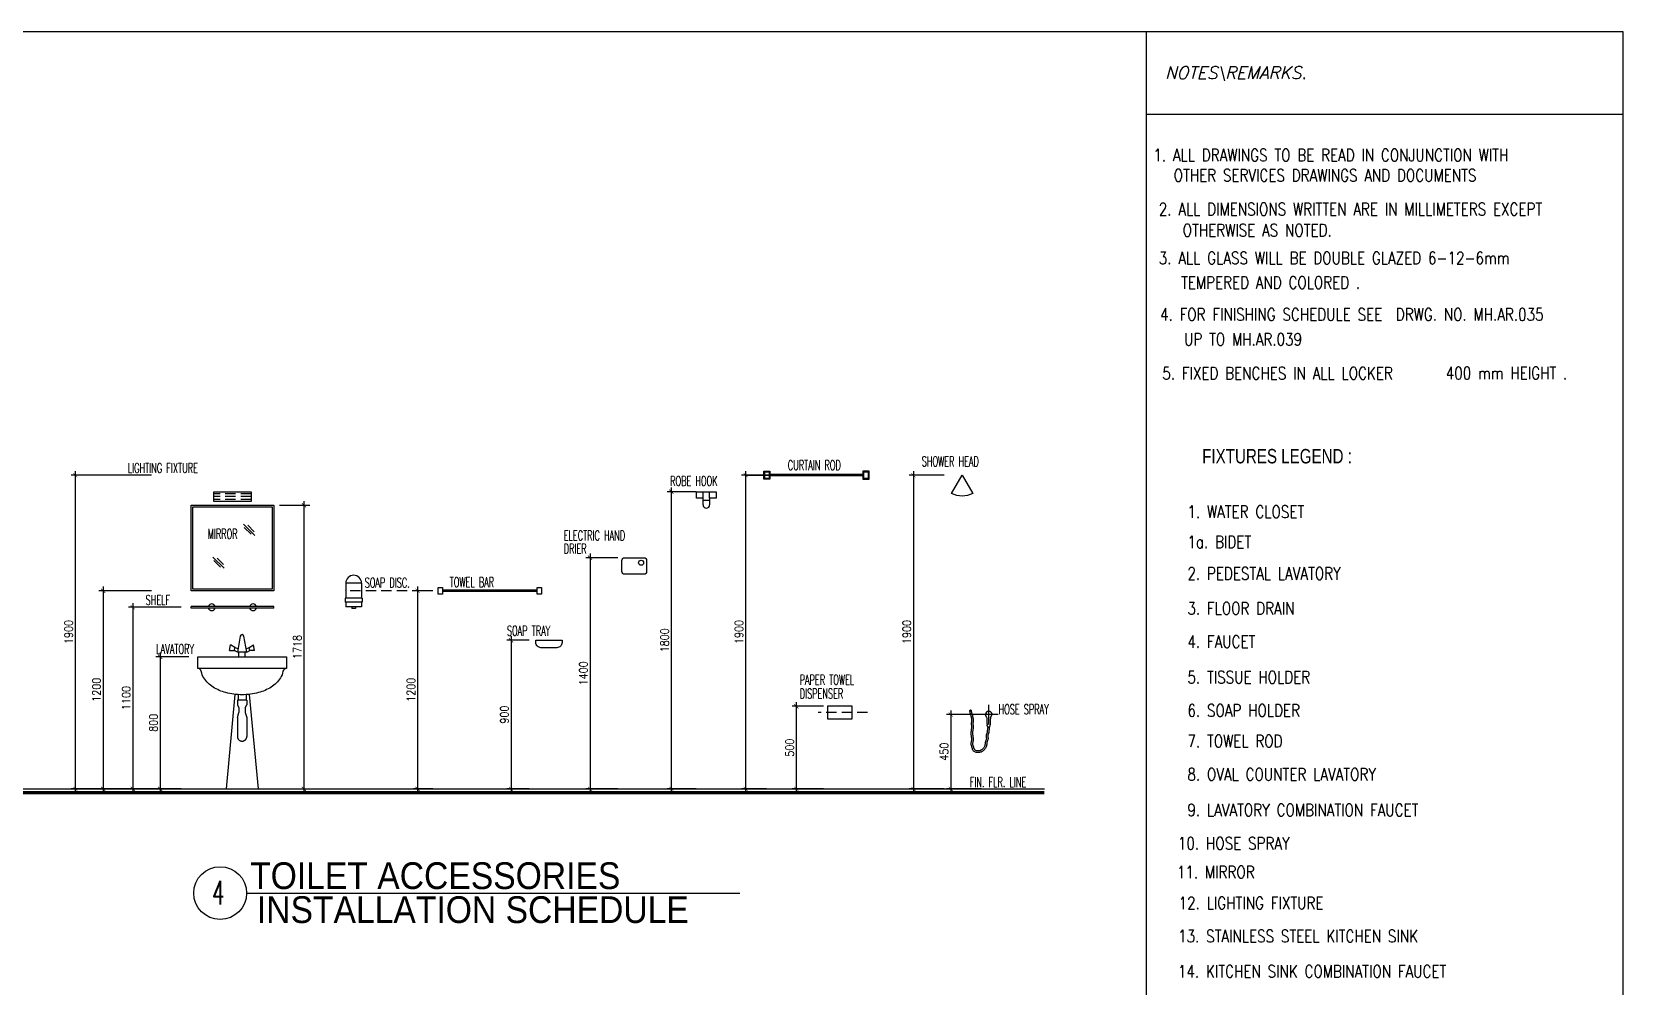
# Model space of a CAD drawing. Extents: x -263967 to -235090, y 196485 to 216410.
# Drawn here: x -245279 to -235642, y 210629 to 216410 of the extents above; entities that cross this region are included whole.
import ezdxf
from ezdxf.enums import TextEntityAlignment as Align

# ---------------------------------------------------------------- set-up
doc = ezdxf.new("R2010")
doc.units = 0
doc.header["$LTSCALE"] = 500
doc.header["$MEASUREMENT"] = 0
for name, pattern in [('CENTER2', [1.125, 0.75, -0.125, 0.125, -0.125]), ('HIDDEN', [0.375, 0.25, -0.125]), ('HIDDEN2', [0.1875, 0.125, -0.0625])]:
    doc.linetypes.add(name, pattern=pattern)
doc.layers.get('0').update_dxf_attribs({"linetype": 'CONTINUOUS'})
doc.layers.get('DEFPOINTS').update_dxf_attribs({"linetype": 'CONTINUOUS'})
for name, color, linetype in [('AXIS', 11, 'CENTER2'), ('BOARDER', 6, 'CONTINUOUS'), ('CONC', 3, 'CONTINUOUS'), ('DIM', 4, 'CONTINUOUS'), ('DIM1', 2, 'CONTINUOUS'), ('Dimout', 4, 'CONTINUOUS'), ('DRWIN', 2, 'CONTINUOUS'), ('FIX', 2, 'CONTINUOUS'), ('HATCH', 8, 'CONTINUOUS'), ('JUMP', 2, 'CONTINUOUS'), ('SANI', 2, 'CONTINUOUS'), ('SETTING', 3, 'CONTINUOUS'), ('TITLE', 1, 'CONTINUOUS'), ('TXT', 2, 'CONTINUOUS'), ('TXT1', 2, 'CONTINUOUS'), ('WallPartition', 2, 'CONTINUOUS')]:
    doc.layers.add(name, color=color, linetype=linetype)
doc.styles.add('DIM', font='simplex.shx', dxfattribs={"width": 0.85})
doc.styles.add('ITALICT', font='italict', dxfattribs={"height": 0.2})
doc.styles.add('ROMANS', font='romans.shx', dxfattribs={"width": 0.6})
doc.styles.add('TTXT', font='swisse.ttf', dxfattribs={"width": 0.9})
doc.dimstyles.new('DIM1-25', dxfattribs={"dimscale": 25, "dimtxt": 2, "dimasz": 1, "dimexe": 1, "dimexo": 1, "dimgap": 0.6, "dimtad": 1, "dimdec": 0, "dimdsep": 46, "dimtxsty": 'DIM', "dimblk1": 'ARCHTICK', "dimblk2": 'ARCHTICK', "dimsah": 1, "dimcen": 0.09, "dimdle": 1, "dimclrd": 256, "dimclrt": 2, "dimadec": 0, "dimazin": 0, "dimtfac": 1, "dimtdec": 0, "dimtix": 1, "dimtmove": 1, "dimatfit": 3, "dimldrblk": 'ARCHTICK', "dimfxl": 0, "dimtvp": 2, "dimtolj": 1, "dimtzin": 0, "dimarcsym": 0})

# ---------------------------------------------------------------- blocks, each defined once
blk = doc.blocks.new('A0-BOX')
at = {"layer": 'TITLE'}
for p, q in [((113.3, 79.7), (0, 79.7)), ((101.75, 0), (101.75, 79.7)), ((113.3, 0), (113.3, 79.7)), ((113.3, 77.7), (101.75, 77.7))]:
    blk.add_line(p, q, dxfattribs=at)
blk = doc.blocks.new('_ARCHTICK')
at = {"color": 0, "linetype": 'ByBlock', "const_width": 0.15}
blk.add_lwpolyline([(-0.5, -0.5), (0.5, 0.5)], dxfattribs=at)
blk = doc.blocks.new('*D308')
at = {"layer": 'DEFPOINTS', "color": 0}
for p in [(-244529.3, 213724.4), (-245015.4, 211824.4), (-244634.3, 211824.4)]:
    blk.add_point(p, dxfattribs=at)
at = {"layer": 'DIM', "lineweight": -2}
blk.add_line((-245015.4, 213749.4), (-245015.4, 211799.4), dxfattribs=at)
at = {"layer": 'DIM', "color": 0, "lineweight": -2}
for p, q in [((-244554.3, 213724.4), (-245040.4, 213724.4)), ((-244659.3, 211824.4), (-245040.4, 211824.4))]:
    blk.add_line(p, q, dxfattribs=at)
at = {"layer": 'DIM', "lineweight": -2, "xscale": 25, "yscale": 25, "zscale": 25}
for p, rotation in [((-245015.4, 213724.4), 90), ((-245015.4, 211824.4), 270)]:
    blk.add_blockref('_ARCHTICK', p, dxfattribs=dict(at, rotation=rotation))
at = {"layer": 'DIM', "color": 2, "insert": (-245055.4, 212774.4), "char_height": 50, "attachment_point": 5, "rotation": 90, "style": 'DIM'}
blk.add_mtext('\\A1;1900', dxfattribs=at)
blk = doc.blocks.new('*D307')
at = {"layer": 'DEFPOINTS', "color": 0}
for p in [(-244529.3, 213024.4), (-244847, 211824.4), (-244529.3, 211824.4)]:
    blk.add_point(p, dxfattribs=at)
at = {"layer": 'DIM', "color": 0, "lineweight": -2}
for p, q in [((-244554.3, 213024.4), (-244872, 213024.4)), ((-244554.3, 211824.4), (-244872, 211824.4))]:
    blk.add_line(p, q, dxfattribs=at)
at = {"layer": 'DIM', "lineweight": -2}
blk.add_line((-244847, 213049.4), (-244847, 211799.4), dxfattribs=at)
at = {"layer": 'DIM', "lineweight": -2, "xscale": 25, "yscale": 25, "zscale": 25}
for p, rotation in [((-244847, 213024.4), 90), ((-244847, 211824.4), 270)]:
    blk.add_blockref('_ARCHTICK', p, dxfattribs=dict(at, rotation=rotation))
at = {"layer": 'DIM', "color": 2, "insert": (-244887, 212424.4), "char_height": 50, "attachment_point": 5, "rotation": 90, "style": 'DIM'}
blk.add_mtext('\\A1;1200', dxfattribs=at)
blk = doc.blocks.new('A$C5E8321AC')
at = {"layer": 'SANI'}
for p, q in [((0.0997, 0.1539), (0.0038, 0.1539)), ((0.0038, 0.1539), (0.0038, 0.0629)), ((0.0997, 0.1539), (0.0997, 0.0629)), ((0.1036, 0.0629), (0, 0.0629)), ((0, 0.0629), (0, 0.0399)), ((0.1036, 0.0399), (0, 0.0399)), ((0.0038, 0.0399), (0.0038, 0.0115)), ((0.0997, 0.0115), (0.0038, 0.0115)), ((0.0412, 0.0115), (0.0412, 0)), ((0.0623, 0.0115), (0.0623, 0)), ((0.0997, 0.0399), (0.0997, 0.0115)), ((0.1036, 0.0629), (0.1036, 0.0399)), ((0.0623, 0), (0.0412, 0))]:
    blk.add_line(p, q, dxfattribs=at)
blk.add_arc((0.0518, 0.1539), 0.0479, 0, 180, dxfattribs=at)
blk = doc.blocks.new('*D306')
at = {"layer": 'DEFPOINTS', "color": 0}
for p in [(-242242.6, 212724.4), (-242376.9, 211824.4), (-242242.6, 211824.4)]:
    blk.add_point(p, dxfattribs=at)
at = {"layer": 'DIM', "color": 0, "lineweight": -2}
for p, q in [((-242267.6, 212724.4), (-242401.9, 212724.4)), ((-242267.6, 211824.4), (-242401.9, 211824.4))]:
    blk.add_line(p, q, dxfattribs=at)
at = {"layer": 'DIM', "lineweight": -2}
blk.add_line((-242376.9, 212749.4), (-242376.9, 211799.4), dxfattribs=at)
at = {"layer": 'DIM', "lineweight": -2, "xscale": 25, "yscale": 25, "zscale": 25}
for p, rotation in [((-242376.9, 212724.4), 90), ((-242376.9, 211824.4), 270)]:
    blk.add_blockref('_ARCHTICK', p, dxfattribs=dict(at, rotation=rotation))
at = {"layer": 'DIM', "color": 2, "insert": (-242416.9, 212274.4), "char_height": 50, "attachment_point": 5, "rotation": 90, "style": 'DIM'}
blk.add_mtext('\\A1;900', dxfattribs=at)
blk = doc.blocks.new('*D305')
at = {"layer": 'DEFPOINTS', "color": 0}
for p in [(-241230.6, 213624.4), (-241406.2, 211824.4), (-241230.6, 211824.4)]:
    blk.add_point(p, dxfattribs=at)
at = {"layer": 'DIM', "color": 0, "lineweight": -2}
for p, q in [((-241255.6, 213624.4), (-241431.2, 213624.4)), ((-241255.6, 211824.4), (-241431.2, 211824.4))]:
    blk.add_line(p, q, dxfattribs=at)
at = {"layer": 'DIM', "lineweight": -2}
blk.add_line((-241406.2, 213649.4), (-241406.2, 211799.4), dxfattribs=at)
at = {"layer": 'DIM', "lineweight": -2, "xscale": 25, "yscale": 25, "zscale": 25}
for p, rotation in [((-241406.2, 213624.4), 90), ((-241406.2, 211824.4), 270)]:
    blk.add_blockref('_ARCHTICK', p, dxfattribs=dict(at, rotation=rotation))
at = {"layer": 'DIM', "color": 2, "insert": (-241446.2, 212724.4), "char_height": 50, "attachment_point": 5, "rotation": 90, "style": 'DIM'}
blk.add_mtext('\\A1;1800', dxfattribs=at)
blk = doc.blocks.new('*D304')
at = {"layer": 'DEFPOINTS', "color": 0}
for p in [(-241705.4, 213224.4), (-241898.3, 211824.4), (-241705.4, 211824.4)]:
    blk.add_point(p, dxfattribs=at)
at = {"layer": 'DIM', "color": 0, "lineweight": -2}
for p, q in [((-241730.4, 213224.4), (-241923.3, 213224.4)), ((-241730.4, 211824.4), (-241923.3, 211824.4))]:
    blk.add_line(p, q, dxfattribs=at)
at = {"layer": 'DIM', "lineweight": -2}
blk.add_line((-241898.3, 213249.4), (-241898.3, 211799.4), dxfattribs=at)
at = {"layer": 'DIM', "lineweight": -2, "xscale": 25, "yscale": 25, "zscale": 25}
for p, rotation in [((-241898.3, 213224.4), 90), ((-241898.3, 211824.4), 270)]:
    blk.add_blockref('_ARCHTICK', p, dxfattribs=dict(at, rotation=rotation))
at = {"layer": 'DIM', "color": 2, "insert": (-241938.3, 212524.4), "char_height": 50, "attachment_point": 5, "rotation": 90, "style": 'DIM'}
blk.add_mtext('\\A1;1400', dxfattribs=at)
blk = doc.blocks.new('*D303')
at = {"layer": 'DEFPOINTS', "color": 0}
for p in [(-242825.6, 213024.4), (-242942.5, 211824.4), (-242825.6, 211824.4)]:
    blk.add_point(p, dxfattribs=at)
at = {"layer": 'DIM', "color": 0, "lineweight": -2}
for p, q in [((-242850.6, 213024.4), (-242967.5, 213024.4)), ((-242850.6, 211824.4), (-242967.5, 211824.4))]:
    blk.add_line(p, q, dxfattribs=at)
at = {"layer": 'DIM', "lineweight": -2}
blk.add_line((-242942.5, 213049.4), (-242942.5, 211799.4), dxfattribs=at)
at = {"layer": 'DIM', "lineweight": -2, "xscale": 25, "yscale": 25, "zscale": 25}
for p, rotation in [((-242942.5, 213024.4), 90), ((-242942.5, 211824.4), 270)]:
    blk.add_blockref('_ARCHTICK', p, dxfattribs=dict(at, rotation=rotation))
at = {"layer": 'DIM', "color": 2, "insert": (-242982.5, 212424.4), "char_height": 50, "attachment_point": 5, "rotation": 90, "style": 'DIM'}
blk.add_mtext('\\A1;1200', dxfattribs=at)
blk = doc.blocks.new('*D302')
at = {"layer": 'DEFPOINTS', "color": 0}
for p in [(-243631, 213542.1), (-243631, 211824.4), (-243631, 211824.4)]:
    blk.add_point(p, dxfattribs=at)
at = {"layer": 'DIM', "lineweight": -2}
blk.add_line((-243631, 213567.1), (-243631, 211799.4), dxfattribs=at)
at = {"layer": 'DIM', "lineweight": -2, "xscale": 25, "yscale": 25, "zscale": 25}
for p, rotation in [((-243631, 213542.1), 90), ((-243631, 211824.4), 270)]:
    blk.add_blockref('_ARCHTICK', p, dxfattribs=dict(at, rotation=rotation))
at = {"layer": 'DIM', "color": 2, "insert": (-243671, 212683.3), "char_height": 50, "attachment_point": 5, "rotation": 90, "style": 'DIM'}
blk.add_mtext('\\A1;1718', dxfattribs=at)
blk = doc.blocks.new('*D301')
at = {"layer": 'DEFPOINTS', "color": 0}
for p in [(-244303.9, 212624.4), (-244501.8, 211824.4), (-244417.6, 211824.4)]:
    blk.add_point(p, dxfattribs=at)
at = {"layer": 'DIM', "color": 0, "lineweight": -2}
for p, q in [((-244328.9, 212624.4), (-244526.8, 212624.4)), ((-244442.6, 211824.4), (-244526.8, 211824.4))]:
    blk.add_line(p, q, dxfattribs=at)
at = {"layer": 'DIM', "lineweight": -2}
blk.add_line((-244501.8, 212649.4), (-244501.8, 211799.4), dxfattribs=at)
at = {"layer": 'DIM', "lineweight": -2, "xscale": 25, "yscale": 25, "zscale": 25}
for p, rotation in [((-244501.8, 212624.4), 90), ((-244501.8, 211824.4), 270)]:
    blk.add_blockref('_ARCHTICK', p, dxfattribs=dict(at, rotation=rotation))
at = {"layer": 'DIM', "color": 2, "insert": (-244541.8, 212224.4), "char_height": 50, "attachment_point": 5, "rotation": 90, "style": 'DIM'}
blk.add_mtext('\\A1;800', dxfattribs=at)
blk = doc.blocks.new('*D300')
at = {"layer": 'DEFPOINTS', "color": 0}
for p in [(-244349.8, 212924.4), (-244667.6, 211824.4), (-244349.8, 211824.4)]:
    blk.add_point(p, dxfattribs=at)
at = {"layer": 'DIM', "color": 0, "lineweight": -2}
for p, q in [((-244374.8, 212924.4), (-244692.6, 212924.4)), ((-244374.8, 211824.4), (-244692.6, 211824.4))]:
    blk.add_line(p, q, dxfattribs=at)
at = {"layer": 'DIM', "lineweight": -2}
blk.add_line((-244667.6, 212949.4), (-244667.6, 211799.4), dxfattribs=at)
at = {"layer": 'DIM', "lineweight": -2, "xscale": 25, "yscale": 25, "zscale": 25}
for p, rotation in [((-244667.6, 212924.4), 90), ((-244667.6, 211824.4), 270)]:
    blk.add_blockref('_ARCHTICK', p, dxfattribs=dict(at, rotation=rotation))
at = {"layer": 'DIM', "color": 2, "insert": (-244707.6, 212374.4), "char_height": 50, "attachment_point": 5, "rotation": 90, "style": 'DIM'}
blk.add_mtext('\\A1;1100', dxfattribs=at)
blk = doc.blocks.new('A$C753C42D5')
at = {"layer": 'SANI', "linetype": 'Continuous'}
for p, q in [((0.1923, 0.8373), (0.1985, 0.8714)), ((0.225, 0.8568), (0.1985, 0.8714)), ((0.2568, 0.9248), (0.2394, 0.8287)), ((0.2968, 0.8287), (0.2793, 0.9248)), ((0.3112, 0.8568), (0.3377, 0.8714)), ((0.3439, 0.8373), (0.3377, 0.8714)), ((0.1923, 0.8373), (0.2215, 0.8373)), ((0.2215, 0.8373), (0.225, 0.8568)), ((0.2394, 0.8287), (0.2215, 0.8373)), ((0.2429, 0.8483), (0.225, 0.8568)), ((0.2968, 0.8287), (0.2394, 0.8287)), ((0.2489, 0.8), (0.2489, 0.8287)), ((0.2872, 0.8), (0.2872, 0.8287)), ((0.2933, 0.8483), (0.3112, 0.8568)), ((0.2968, 0.8287), (0.3147, 0.8373)), ((0.3147, 0.8373), (0.3112, 0.8568)), ((0.3439, 0.8373), (0.3147, 0.8373)), ((0.2252, 0.5724), (0.1713, 0)), ((0.3109, 0.5724), (0.3648, 0))]:
    blk.add_line(p, q, dxfattribs=at)
at = {"layer": 'SANI', "linetype": 'HIDDEN2'}
for p, q in [((0.2968, 0.5382), (0.2394, 0.5382)), ((0.2394, 0.5382), (0.2394, 0.5094)), ((0.2394, 0.5094), (0.2489, 0.4903)), ((0.2441, 0.57), (0.2441, 0.5382)), ((0.2489, 0.4903), (0.2489, 0.4616)), ((0.2872, 0.4903), (0.2968, 0.5094)), ((0.2872, 0.4903), (0.2872, 0.4616)), ((0.292, 0.57), (0.292, 0.5382)), ((0.2968, 0.5382), (0.2968, 0.5094)), ((0.2394, 0.4328), (0.2489, 0.4616)), ((0.2394, 0.4328), (0.2394, 0.3179)), ((0.2872, 0.4616), (0.2968, 0.4328)), ((0.2968, 0.4328), (0.2968, 0.3179))]:
    blk.add_line(p, q, dxfattribs=at)
at = {"layer": 'SANI', "linetype": 'Continuous'}
blk.add_lwpolyline([(0.5362, 0.8), (0.5362, 0.789), (0.5362, 0.7282), (0, 0.7282), (0, 0.789), (0, 0.8)], close=True, dxfattribs=at)
for points in [[(0.5158, 0.7124, -0.107261), (0.5003, 0.6716, -0.107169), (0.4442, 0.6162, -0.077294), (0.3677, 0.5829, -0.06439), (0.2685, 0.57, -0.06439), (0.1694, 0.5829, -0.077294), (0.0929, 0.6162, -0.107169), (0.0368, 0.6716, -0.107938), (0.0212, 0.7126, -0.000994)], [(0.517, 0.7282, -0.000994), (0.517, 0.7278, -0.145509)]]:
    blk.add_lwpolyline(points, format="xyb", dxfattribs=at)
for centre, radius, start, end in [((0.2681, 0.9226), 0.0115, 9.52728, 170.47272), ((0.0024, 0.709), 0.0191, 10.80776, 88.49148), ((0.5347, 0.709), 0.0191, 89.19364, 170.01956)]:
    blk.add_arc(centre, radius, start, end, dxfattribs=at)
at = {"layer": 'SANI', "linetype": 'HIDDEN2'}
blk.add_arc((0.2681, 0.3179), 0.0287, 180, 0, dxfattribs=at)
blk = doc.blocks.new('*D299')
at = {"layer": 'DEFPOINTS', "color": 0}
for p in [(-239503.7, 212274.4), (-239714, 211824.4), (-239503.7, 211824.4)]:
    blk.add_point(p, dxfattribs=at)
at = {"layer": 'DIM', "color": 0, "lineweight": -2}
for p, q in [((-239528.7, 212274.4), (-239739, 212274.4)), ((-239528.7, 211824.4), (-239739, 211824.4))]:
    blk.add_line(p, q, dxfattribs=at)
at = {"layer": 'DIM', "lineweight": -2}
blk.add_line((-239714, 212299.4), (-239714, 211799.4), dxfattribs=at)
at = {"layer": 'DIM', "lineweight": -2, "xscale": 25, "yscale": 25, "zscale": 25}
for p, rotation in [((-239714, 212274.4), 90), ((-239714, 211824.4), 270)]:
    blk.add_blockref('_ARCHTICK', p, dxfattribs=dict(at, rotation=rotation))
at = {"layer": 'DIM', "color": 2, "insert": (-239754, 212049.4), "char_height": 50, "attachment_point": 5, "rotation": 90, "style": 'DIM'}
blk.add_mtext('\\A1;450', dxfattribs=at)
blk = doc.blocks.new('*D298')
at = {"layer": 'DEFPOINTS', "color": 0}
for p in [(-239728.6, 213724.4), (-239940.1, 211824.4), (-239728.6, 211824.4)]:
    blk.add_point(p, dxfattribs=at)
at = {"layer": 'DIM', "lineweight": -2}
blk.add_line((-239940.1, 213749.4), (-239940.1, 211799.4), dxfattribs=at)
at = {"layer": 'DIM', "color": 0, "lineweight": -2}
for p, q in [((-239753.6, 213724.4), (-239965.1, 213724.4)), ((-239753.6, 211824.4), (-239965.1, 211824.4))]:
    blk.add_line(p, q, dxfattribs=at)
at = {"layer": 'DIM', "lineweight": -2, "xscale": 25, "yscale": 25, "zscale": 25}
for p, rotation in [((-239940.1, 213724.4), 90), ((-239940.1, 211824.4), 270)]:
    blk.add_blockref('_ARCHTICK', p, dxfattribs=dict(at, rotation=rotation))
at = {"layer": 'DIM', "color": 2, "insert": (-239980.1, 212774.4), "char_height": 50, "attachment_point": 5, "rotation": 90, "style": 'DIM'}
blk.add_mtext('\\A1;1900', dxfattribs=at)
blk = doc.blocks.new('*D297')
at = {"layer": 'DEFPOINTS', "color": 0}
for p in [(-240793.5, 213724.4), (-240955.9, 211824.4), (-240805.6, 211824.4)]:
    blk.add_point(p, dxfattribs=at)
at = {"layer": 'DIM', "lineweight": -2}
blk.add_line((-240955.9, 213749.4), (-240955.9, 211799.4), dxfattribs=at)
at = {"layer": 'DIM', "color": 0, "lineweight": -2}
for p, q in [((-240818.5, 213724.4), (-240980.9, 213724.4)), ((-240830.6, 211824.4), (-240980.9, 211824.4))]:
    blk.add_line(p, q, dxfattribs=at)
at = {"layer": 'DIM', "lineweight": -2, "xscale": 25, "yscale": 25, "zscale": 25}
for p, rotation in [((-240955.9, 213724.4), 90), ((-240955.9, 211824.4), 270)]:
    blk.add_blockref('_ARCHTICK', p, dxfattribs=dict(at, rotation=rotation))
at = {"layer": 'DIM', "color": 2, "insert": (-240995.9, 212774.4), "char_height": 50, "attachment_point": 5, "rotation": 90, "style": 'DIM'}
blk.add_mtext('\\A1;1900', dxfattribs=at)
blk = doc.blocks.new('*D296')
at = {"layer": 'DEFPOINTS', "color": 0}
for p in [(-240459.9, 212324.4), (-240649.1, 211824.4), (-240459.9, 211824.4)]:
    blk.add_point(p, dxfattribs=at)
at = {"layer": 'DIM', "color": 0, "lineweight": -2}
for p, q in [((-240484.9, 212324.4), (-240674.1, 212324.4)), ((-240484.9, 211824.4), (-240674.1, 211824.4))]:
    blk.add_line(p, q, dxfattribs=at)
at = {"layer": 'DIM', "lineweight": -2}
blk.add_line((-240649.1, 212349.4), (-240649.1, 211799.4), dxfattribs=at)
at = {"layer": 'DIM', "lineweight": -2, "xscale": 25, "yscale": 25, "zscale": 25}
for p, rotation in [((-240649.1, 212324.4), 90), ((-240649.1, 211824.4), 270)]:
    blk.add_blockref('_ARCHTICK', p, dxfattribs=dict(at, rotation=rotation))
at = {"layer": 'DIM', "color": 2, "insert": (-240689.1, 212074.4), "char_height": 50, "attachment_point": 5, "rotation": 90, "style": 'DIM'}
blk.add_mtext('\\A1;500', dxfattribs=at)

msp = doc.modelspace()

# ---------------------------------------------------------------- linework, layer by layer
at = {"layer": 'AXIS'}
msp.add_line((-240955.9, 213724.4), (-240565.2, 213724.4), dxfattribs=at)
at = {"layer": 'AXIS', "linetype": 'CENTER2', "ltscale": 10}
for p, q in [((-239483.8, 212215.1), (-239483.8, 212334.2)), ((-239427.5, 212274.4), (-239546.6, 212274.4))]:
    msp.add_line(p, q, dxfattribs=at)
at = {"layer": 'BOARDER', "const_width": 20}
msp.add_lwpolyline([(-245527.3, 211800.4), (-239146.7, 211800.4)], dxfattribs=at)
at = {"layer": 'CONC'}
msp.add_lwpolyline([(-241705.4, 213140.4), (-241705.4, 213208.4, -0.414214), (-241689.4, 213224.4), (-241571.4, 213224.4, -0.414214), (-241555.4, 213208.4), (-241555.4, 213140.4, -0.414214), (-241571.4, 213124.4), (-241689.4, 213124.4, -0.414214)], format="xyb", close=True, dxfattribs=at)
at = {"layer": 'DIM1'}
msp.add_lwpolyline([(-242226.8, 212710.9), (-242226.8, 212724.4), (-242068.1, 212724.4), (-242068.1, 212710.9, -0.414214), (-242099.6, 212679.4), (-242195.3, 212679.4, -0.414214)], format="xyb", close=True, dxfattribs=at)
at = {"layer": 'DIM1', "linetype": 'HIDDEN'}
for points in [[(-239479.5, 212200.2), (-239480.8, 212192.4), (-239481.6, 212186.2), (-239482.1, 212181.1), (-239482.4, 212177), (-239482.6, 212173.6), (-239482.7, 212170.5), (-239483, 212167.3), (-239483.6, 212164.1), (-239484.5, 212160.9), (-239485.6, 212158), (-239486.7, 212155.3), (-239487.7, 212153), (-239488.6, 212150.8), (-239489.3, 212149), (-239489.7, 212147.5), (-239489.9, 212146.4), (-239489.9, 212145.3), (-239489.8, 212143.9), (-239489.6, 212142.1), (-239489.2, 212139.9), (-239488.7, 212137.4), (-239488.3, 212134.4), (-239488.1, 212131.1), (-239488.2, 212127.5), (-239488.8, 212123.8), (-239489.7, 212120.4), (-239490.7, 212117.3), (-239491.8, 212114.4), (-239492.8, 212111.6), (-239493.8, 212109.1), (-239494.5, 212106.7), (-239495.1, 212104.5), (-239495.5, 212102.2), (-239495.8, 212099.7), (-239496, 212097), (-239496.3, 212093.9), (-239496.6, 212090.6), (-239497.1, 212087), (-239497.9, 212083.3), (-239499.1, 212079.3), (-239500.8, 212075.4), (-239502.8, 212071.8), (-239505.1, 212068.3), (-239507.6, 212065), (-239510.2, 212062), (-239512.9, 212059.1), (-239515.7, 212056.6), (-239518.5, 212054.2), (-239521.3, 212052.1), (-239524.2, 212050.3), (-239527.2, 212048.7), (-239530.2, 212047.4), (-239533.3, 212046.4), (-239536.5, 212045.6), (-239539.6, 212045), (-239542.8, 212044.6), (-239546.2, 212044.3), (-239549.7, 212044.2), (-239553.3, 212044.3), (-239557.1, 212044.6), (-239560.9, 212045.3), (-239564.7, 212046.3), (-239568.5, 212047.9), (-239572.2, 212050.1), (-239575.4, 212053), (-239577.9, 212056.3), (-239579.8, 212059.6), (-239581.2, 212062.8), (-239582.2, 212065.9), (-239583.1, 212068.8), (-239583.9, 212071.5), (-239584.7, 212074), (-239585.4, 212076.4), (-239586.3, 212079), (-239587.2, 212081.6), (-239588.1, 212084.4), (-239588.9, 212087.5), (-239589.6, 212090.7), (-239590.1, 212094.2), (-239590.2, 212097.9), (-239589.9, 212101.5), (-239589.4, 212105), (-239588.8, 212108.2), (-239588.1, 212111.3), (-239587.5, 212114.4), (-239587.1, 212117.4), (-239586.7, 212120.5), (-239586.6, 212123.8), (-239586.7, 212127.3), (-239587.1, 212131.2), (-239587.6, 212135.5), (-239588.2, 212140.1), (-239588.9, 212144.9), (-239589.5, 212149.9), (-239589.9, 212155), (-239590.2, 212160.3), (-239590.1, 212165.4), (-239589.7, 212170.4), (-239589.2, 212175.2), (-239588.6, 212179.6), (-239588, 212183.8), (-239587.4, 212187.7), (-239586.9, 212191.3), (-239586.6, 212194.6), (-239586.5, 212197.6), (-239586.5, 212200.5), (-239586.6, 212203.4), (-239586.8, 212206.4), (-239587.1, 212209.5), (-239587.4, 212212.6), (-239587.5, 212216), (-239587.6, 212219.4), (-239587.5, 212223), (-239587.3, 212226.4), (-239587.1, 212229.7), (-239586.8, 212232.9), (-239586.6, 212235.9), (-239586.4, 212238.8), (-239586.3, 212241.5), (-239586.4, 212244), (-239586.6, 212246.5), (-239587, 212249.3), (-239587.8, 212253.1), (-239589, 212258.2), (-239590.7, 212264.9), (-239592.9, 212273.6), (-239595.7, 212284.6), (-239599.1, 212298.2)], [(-239489.4, 212201.8), (-239490.7, 212193.8), (-239491.5, 212187.3), (-239492.1, 212182), (-239492.4, 212177.7), (-239492.6, 212174.1), (-239492.7, 212171.2), (-239493, 212168.6), (-239493.4, 212166.3), (-239494, 212163.9), (-239494.9, 212161.6), (-239495.9, 212159.2), (-239496.9, 212156.9), (-239497.9, 212154.5), (-239498.8, 212152.1), (-239499.4, 212149.8), (-239499.9, 212147.5), (-239499.9, 212145.1), (-239499.8, 212142.8), (-239499.4, 212140.5), (-239499, 212138.1), (-239498.6, 212135.8), (-239498.2, 212133.4), (-239498.1, 212130.9), (-239498.2, 212128.4), (-239498.6, 212125.9), (-239499.3, 212123.3), (-239500.1, 212120.6), (-239501.2, 212117.9), (-239502.2, 212115.1), (-239503.2, 212112.3), (-239504.2, 212109.5), (-239504.9, 212106.6), (-239505.4, 212103.7), (-239505.8, 212100.7), (-239506, 212097.8), (-239506.2, 212094.8), (-239506.5, 212091.8), (-239507, 212088.8), (-239507.6, 212085.8), (-239508.5, 212082.8), (-239509.8, 212079.8), (-239511.4, 212076.9), (-239513.3, 212074), (-239515.4, 212071.3), (-239517.6, 212068.7), (-239519.9, 212066.3), (-239522.3, 212064.1), (-239524.6, 212062.1), (-239527, 212060.4), (-239529.2, 212059), (-239531.5, 212057.8), (-239533.8, 212056.8), (-239536.2, 212056), (-239538.6, 212055.4), (-239541.2, 212054.9), (-239543.9, 212054.6), (-239546.8, 212054.3), (-239549.8, 212054.2), (-239552.8, 212054.3), (-239555.8, 212054.5), (-239558.7, 212055), (-239561.5, 212055.8), (-239564, 212056.8), (-239566.2, 212058.1), (-239568, 212059.8), (-239569.5, 212061.8), (-239570.8, 212064), (-239571.8, 212066.4), (-239572.7, 212069), (-239573.5, 212071.6), (-239574.3, 212074.3), (-239575.1, 212077), (-239576, 212079.6), (-239576.8, 212082.2), (-239577.7, 212084.7), (-239578.5, 212087.3), (-239579.2, 212089.8), (-239579.7, 212092.4), (-239580.1, 212095), (-239580.2, 212097.7), (-239580, 212100.4), (-239579.5, 212103.3), (-239579, 212106.3), (-239578.3, 212109.4), (-239577.7, 212112.7), (-239577.1, 212116.1), (-239576.8, 212119.8), (-239576.6, 212123.7), (-239576.8, 212127.9), (-239577.1, 212132.3), (-239577.7, 212136.8), (-239578.3, 212141.4), (-239579, 212146.2), (-239579.5, 212150.9), (-239580, 212155.7), (-239580.2, 212160.4), (-239580.1, 212165), (-239579.8, 212169.5), (-239579.3, 212173.9), (-239578.7, 212178.2), (-239578.1, 212182.4), (-239577.5, 212186.3), (-239577, 212190.2), (-239576.6, 212193.9), (-239576.5, 212197.4), (-239576.5, 212200.8), (-239576.6, 212204), (-239576.9, 212207.2), (-239577.1, 212210.3), (-239577.4, 212213.3), (-239577.6, 212216.4), (-239577.6, 212219.4), (-239577.6, 212222.5), (-239577.4, 212225.7), (-239577.1, 212228.9), (-239576.8, 212232), (-239576.6, 212235.2), (-239576.4, 212238.4), (-239576.3, 212241.5), (-239576.4, 212244.6), (-239576.6, 212247.7), (-239577.2, 212251.1), (-239578, 212255.3), (-239579.3, 212260.5), (-239581, 212267.3), (-239583.2, 212276), (-239586, 212287), (-239589.4, 212300.7)]]:
    msp.add_lwpolyline(points, dxfattribs=at)
at = {"layer": 'DIM1'}
for centre, radius in [((-241589, 213194), 15.1), ((-239594.5, 212298.6), 3.64)]:
    msp.add_circle(centre, radius, dxfattribs=at)
at = {"layer": 'Dimout'}
msp.add_line((-243778.7, 213542.1), (-243595.8, 213542.1), dxfattribs=at)
at = {"layer": 'DRWIN'}
msp.add_line((-245527.3, 211824.4), (-239146.7, 211824.4), dxfattribs=at)
at = {"layer": 'FIX'}
for p, q in [((-240240.5, 213721.8), (-240240.5, 213728.3)), ((-241254, 213624.4), (-241134, 213624.4)), ((-241254, 213584.4), (-241254, 213624.4)), ((-241214, 213584.4), (-241254, 213584.4)), ((-241214, 213584.4), (-241214, 213624.4)), ((-241214, 213544.4), (-241214, 213584.4)), ((-241174, 213570.3), (-241214, 213570.3)), ((-241174, 213584.4), (-241174, 213624.4)), ((-241134, 213584.4), (-241174, 213584.4)), ((-241174, 213584.4), (-241174, 213544.4)), ((-241134, 213624.4), (-241134, 213584.4)), ((-243929.1, 213360.1), (-243996.8, 213427.8)), ((-243951.3, 213367.5), (-243991.9, 213408.1)), ((-243931.6, 213382.3), (-243971, 213421.6)), ((-244114.8, 213160.4), (-244182.4, 213228.1)), ((-244136.9, 213167.8), (-244177.5, 213208.4)), ((-244117.2, 213182.5), (-244156.6, 213221.9)), ((-242218.8, 213021.8), (-242218.8, 213028.3))]:
    msp.add_line(p, q, dxfattribs=at)
at = {"layer": 'FIX', "color": 2}
for p, q in [((-244313.9, 212919), (-244313.9, 212929.9)), ((-243813.9, 212929.9), (-244313.9, 212929.9)), ((-243813.9, 212919), (-244313.9, 212919)), ((-243813.9, 212919), (-243813.9, 212929.9))]:
    msp.add_line(p, q, dxfattribs=at)
at = {"layer": 'FIX'}
for points in [[(-240808.8, 213721.8), (-240808.8, 213699.7), (-240845.7, 213699.7), (-240845.7, 213749.2), (-240808.8, 213749.2), (-240808.8, 213728.3)], [(-240245.5, 213721.8), (-240245.5, 213699.7), (-240208.7, 213699.7), (-240208.7, 213749.2), (-240245.5, 213749.2), (-240245.5, 213728.3)], [(-240240.5, 213728.3), (-240813.8, 213728.3), (-240813.8, 213721.8), (-240240.5, 213721.8)], [(-242218.8, 213028.3), (-242792.1, 213028.3), (-242792.1, 213021.8), (-242218.8, 213021.8)]]:
    msp.add_lwpolyline(points, dxfattribs=at)
for points in [[(-240813.8, 213704.7), (-240840.7, 213704.7), (-240840.7, 213744.2), (-240813.8, 213744.2)], [(-240213.8, 213704.7), (-240240.7, 213704.7), (-240240.7, 213744.2), (-240213.8, 213744.2)], [(-242792.1, 213004.7), (-242819, 213004.7), (-242819, 213044.2), (-242792.1, 213044.2)], [(-242192.1, 213004.7), (-242219, 213004.7), (-242219, 213044.2), (-242192.1, 213044.2)]]:
    msp.add_lwpolyline(points, close=True, dxfattribs=at)
msp.add_lwpolyline([(-239645.1, 213724.4), (-239581, 213613.4, -0.242486), (-239709.2, 213613.4)], format="xyb", close=True, dxfattribs=at)
at = {"layer": 'FIX', "color": 2}
for points in [[(-243813.9, 213542.1), (-243813.9, 213024.4), (-244313.9, 213024.4), (-244313.9, 213542.1)], [(-243823.9, 213532.1), (-243823.9, 213034.4), (-244303.9, 213034.4), (-244303.9, 213532.1)]]:
    msp.add_lwpolyline(points, close=True, dxfattribs=at)
at = {"layer": 'FIX'}
msp.add_arc((-241194, 213544.4), 20, 180, 0, dxfattribs=at)
at = {"layer": 'FIX', "color": 2}
for centre, start, end in [((-244188.9, 212924.4), 15.20227, 164.79773), ((-244188.9, 212924.4), 195.20227, 344.79773), ((-243938.9, 212924.4), 15.20227, 164.79773), ((-243938.9, 212924.4), 195.20227, 344.79773)]:
    msp.add_arc(centre, 20.6, start, end, dxfattribs=at)
at = {"layer": 'HATCH', "linetype": 'HIDDEN2'}
for p, q in [((-243951.4, 213612.4), (-244176.4, 213612.4)), ((-243951.4, 213594.4), (-244176.4, 213594.4)), ((-243951.4, 213576.4), (-244176.4, 213576.4)), ((-242912.6, 213024.4), (-243381.8, 213024.4)), ((-240218, 212286.9), (-240515.8, 212286.9))]:
    msp.add_line(p, q, dxfattribs=at)
at = {"layer": 'JUMP'}
msp.add_lwpolyline([(-240459.9, 212324.4), (-240459.9, 212249.4), (-240309.9, 212249.4), (-240309.9, 212324.4)], close=True, dxfattribs=at)
at = {"layer": 'SANI', "color": 6}
msp.add_line((-243978.1, 211192.9), (-240990.6, 211192.9), dxfattribs=at)
at = {"layer": 'SANI'}
msp.add_lwpolyline([(-243951.4, 213564.4), (-244176.4, 213564.4), (-244176.4, 213624.4), (-243951.4, 213624.4)], close=True, dxfattribs=at)
at = {"layer": 'SETTING'}
for p, q in [((-239495.4, 212255.4), (-239503.3, 212273.2)), ((-239493.8, 212217.5), (-239493.8, 212248.1)), ((-239492.4, 212209.1), (-239493.3, 212212.7)), ((-239490.2, 212202.8), (-239492.4, 212209.1)), ((-239476.8, 212204.8), (-239475.6, 212208.1)), ((-239475.1, 212210), (-239474.4, 212212.7)), ((-239473.8, 212217.5), (-239473.8, 212248.1)), ((-239472.3, 212255.4), (-239464.4, 212273.2)), ((-239484.7, 212194.5), (-239490.2, 212202.8)), ((-239484.4, 212194.5), (-239478.7, 212200.9))]:
    msp.add_line(p, q, dxfattribs=at)
for centre, radius, start, end in [((-239483.8, 212274.4), 20, 4.77123, 175.22877), ((-239497.8, 212275.6), 6, 175.22877, 203.96841), ((-239511.8, 212248.1), 18, 0, 23.96841), ((-239501.8, 212250.3), 8, 0, 23.96841), ((-239473.8, 212217.5), 20, 180, 193.70485), ((-239494.5, 212214.7), 20, 340.75167, 346.29515), ((-239493.8, 212217.5), 20, 346.29515, 0), ((-239455.8, 212248.1), 18, 156.03159, 180), ((-239465.8, 212250.3), 8, 156.03159, 180), ((-239469.9, 212275.6), 6, 336.03159, 4.77123), ((-239495.7, 212211.4), 20, 328.31381, 340.75167)]:
    msp.add_arc(centre, radius, start, end, dxfattribs=at)
at = {"layer": 'TITLE', "color": 6}
msp.add_circle((-244138.1, 211192.9), 160, dxfattribs=at)

# ---------------------------------------------------------------- block references
at = {"xscale": 250, "yscale": 250, "zscale": 250}
msp.add_blockref('A0-BOX', (-263966.8, 196485.4), dxfattribs=at)
at = {"layer": 'FIX', "xscale": 1000, "yscale": 1000, "zscale": 1000}
msp.add_blockref('A$C5E8321AC', (-243381.8, 212916.1), dxfattribs=at)
at = {"layer": 'WallPartition', "xscale": 1000, "yscale": 1000, "zscale": 1000}
msp.add_blockref('A$C753C42D5', (-244273.6, 211824.4), dxfattribs=at)

# ---------------------------------------------------------------- texts
at = {"layer": 'TITLE', "style": 'ROMANS', "width": 0.6}
msp.add_text('4', height=143.9, dxfattribs=at).set_placement((-244186.9, 211123.3))
at = {"layer": 'TXT', "style": 'ITALICT'}
msp.add_text('NOTES\\REMARKS.', height=75, dxfattribs=at).set_placement((-238416.6, 216124.9))
at = {"layer": 'TXT', "style": 'ROMANS'}
for s, height, width, p in [('1. ALL DRAWINGS TO BE READ IN CONJUNCTION WITH ', 75, 0.8, (-238486.9, 215625.8)), ('OTHER SERVICES DRAWINGS AND DOCUMENTS', 75, 0.8, (-238364, 215503.8)), ('2. ALL DIMENSIONS WRITTEN ARE IN MILLIMETERS EXCEPT', 75, 0.8, (-238454, 215298.5)), ('OTHERWISE AS NOTED.', 75, 0.8, (-238309.4, 215171.1)), ('3. ALL GLASS WILL BE DOUBLE GLAZED 6-12-6mm ', 75, 0.8, (-238454.2, 215002.4)), ('TEMPERED AND COLORED .', 75, 0.8, (-238319.4, 214853.8)), ('4. FOR FINISHING SCHEDULE SEE  DRWG. NO. MH.AR.035', 75, 0.8, (-238446, 214660.8)), ('UP TO MH.AR.039', 75, 0.8, (-238301.2, 214510.1)), ('5. FIXED BENCHES IN ALL LOCKER', 75, 0.8, (-238432.8, 214304.7)), ('400 mm HEIGHT .', 75, 0.8, (-236716.1, 214305.6)), ('LIGHTING FIXTURE', 60, 0.6, (-244697.3, 213738.3)), ('CURTAIN ROD', 60, 0.6, (-240700.7, 213755.2)), ('SHOWER HEAD', 60, 0.6, (-239889.1, 213778)), ('ROBE HOOK', 60, 0.6, (-241413.1, 213659.2)), ('1. WATER CLOSET', 75, 0.8, (-238280.6, 213465.4)), ('MIRROR ', 60, 0.6, (-244213.1, 213339)), ('ELECTRIC HAND', 60, 0.6, (-242057.6, 213329.2)), ('DRIER', 60, 0.6, (-242057.6, 213249.2)), ('1a. BIDET', 75, 0.8, (-238280.6, 213282.7)), ('SOAP DISC.', 60, 0.6, (-243263.1, 213043.4)), ('TOWEL BAR', 60, 0.6, (-242748, 213046.4)), ('2. PEDESTAL LAVATORY', 75, 0.8, (-238280.6, 213091.3)), ('SHELF', 60, 0.6, (-244589.5, 212938.2)), ('3. FLOOR DRAIN', 75, 0.8, (-238280.6, 212880.1)), ('SOAP TRAY', 60, 0.6, (-242401.4, 212752.3)), ('LAVATORY', 60, 0.6, (-244525.1, 212641.8)), ('4. FAUCET', 75, 0.8, (-238280.6, 212678.8)), ('PAPER TOWEL', 60, 0.6, (-240628.8, 212454.9)), ('5. TISSUE HOLDER', 75, 0.8, (-238280.6, 212463)), ('DISPENSER', 60, 0.6, (-240628.8, 212371.5)), ('HOSE SPRAY', 60, 0.6, (-239424, 212276.5)), ('6. SOAP HOLDER', 75, 0.8, (-238280.6, 212261.7)), ('7. TOWEL ROD', 75, 0.8, (-238280.6, 212076)), ('8. OVAL COUNTER LAVATORY', 75, 0.8, (-238280.6, 211874.7)), ('FIN. FLR. LINE', 60, 0.6, (-239598.7, 211835.3)), ('9. LAVATORY COMBINATION FAUCET', 75, 0.8, (-238280.6, 211658.9)), ('10. HOSE SPRAY', 75, 0.8, (-238338.1, 211456.9)), ('11. MIRROR', 75, 0.8, (-238344.1, 211282.6)), ('12. LIGHTING FIXTURE', 75, 0.8, (-238333.9, 211095.2)), ('13. STAINLESS STEEL KITCHEN SINK', 75, 0.8, (-238337, 210894.6)), ('14. KITCHEN SINK COMBINATION FAUCET', 75, 0.8, (-238338, 210681.1))]:
    msp.add_text(s, height=height, dxfattribs=dict(at, width=width)).set_placement(p)
at = {"layer": 'TXT1', "color": 6, "style": 'TTXT', "width": 0.75}
msp.add_text('FIXTURES LEGEND :', height=87.5, dxfattribs=at).set_placement((-237737.9, 213839.7), align=Align.MIDDLE)
at = {"layer": 'TXT1', "color": 6, "style": 'TTXT', "width": 0.9}
for s, p in [('TOILET ACCESSORIES', (-243956.7, 211217.3)), ('INSTALLATION SCHEDULE', (-243915.8, 211011.7))]:
    msp.add_text(s, height=162.094, dxfattribs=at).set_placement(p)

# ---------------------------------------------------------------- dimensions: what is measured, and where the dimension line sits
at = {"layer": 'DIM'}
for base, p1, p2, text, picture, middle in [((-245015.4, 211824.4), (-244529.3, 213724.4), (-244634.3, 211824.4), '1900', '*D308', (-245055.4, 212774.4)), ((-240955.9, 211824.4), (-240793.5, 213724.4), (-240805.6, 211824.4), '1900', '*D297', (-240995.9, 212774.4)), ((-239940.1, 211824.4), (-239728.6, 213724.4), (-239728.6, 211824.4), '1900', '*D298', (-239980.1, 212774.4)), ((-241406.2, 211824.4), (-241230.6, 213624.4), (-241230.6, 211824.4), '1800', '*D305', (-241446.2, 212724.4)), ((-241898.3, 211824.4), (-241705.4, 213224.4), (-241705.4, 211824.4), '1400', '*D304', (-241938.3, 212524.4)), ((-244847, 211824.4), (-244529.3, 213024.4), (-244529.3, 211824.4), '1200', '*D307', (-244887, 212424.4)), ((-242942.5, 211824.4), (-242825.6, 213024.4), (-242825.6, 211824.4), '1200', '*D303', (-242982.5, 212424.4)), ((-244667.6, 211824.4), (-244349.8, 212924.4), (-244349.8, 211824.4), '1100', '*D300', (-244707.6, 212374.4)), ((-242376.9, 211824.4), (-242242.6, 212724.4), (-242242.6, 211824.4), '900', '*D306', (-242416.9, 212274.4)), ((-244501.8, 211824.4), (-244303.9, 212624.4), (-244417.6, 211824.4), '800', '*D301', (-244541.8, 212224.4)), ((-240649.1, 211824.4), (-240459.9, 212324.4), (-240459.9, 211824.4), '500', '*D296', (-240689.1, 212074.4)), ((-239714, 211824.4), (-239503.7, 212274.4), (-239503.7, 211824.4), '450', '*D299', (-239754, 212049.4))]:
    dim = msp.add_linear_dim(base=base, p1=p1, p2=p2, angle=90, text=text, dimstyle='DIM1-25', dxfattribs=at)
    dim.commit()
    dim.dimension.update_dxf_attribs({"geometry": picture, "text_midpoint": middle})
dim = msp.add_linear_dim(base=(-243631, 211824.4), p1=(-243631, 213542.1), p2=(-243631, 211824.4), angle=90, dimstyle='DIM1-25', dxfattribs=at)
dim.commit()
dim.dimension.update_dxf_attribs({"geometry": '*D302', "text_midpoint": (-243671, 212683.3)})

doc.saveas('drawing.dxf')
